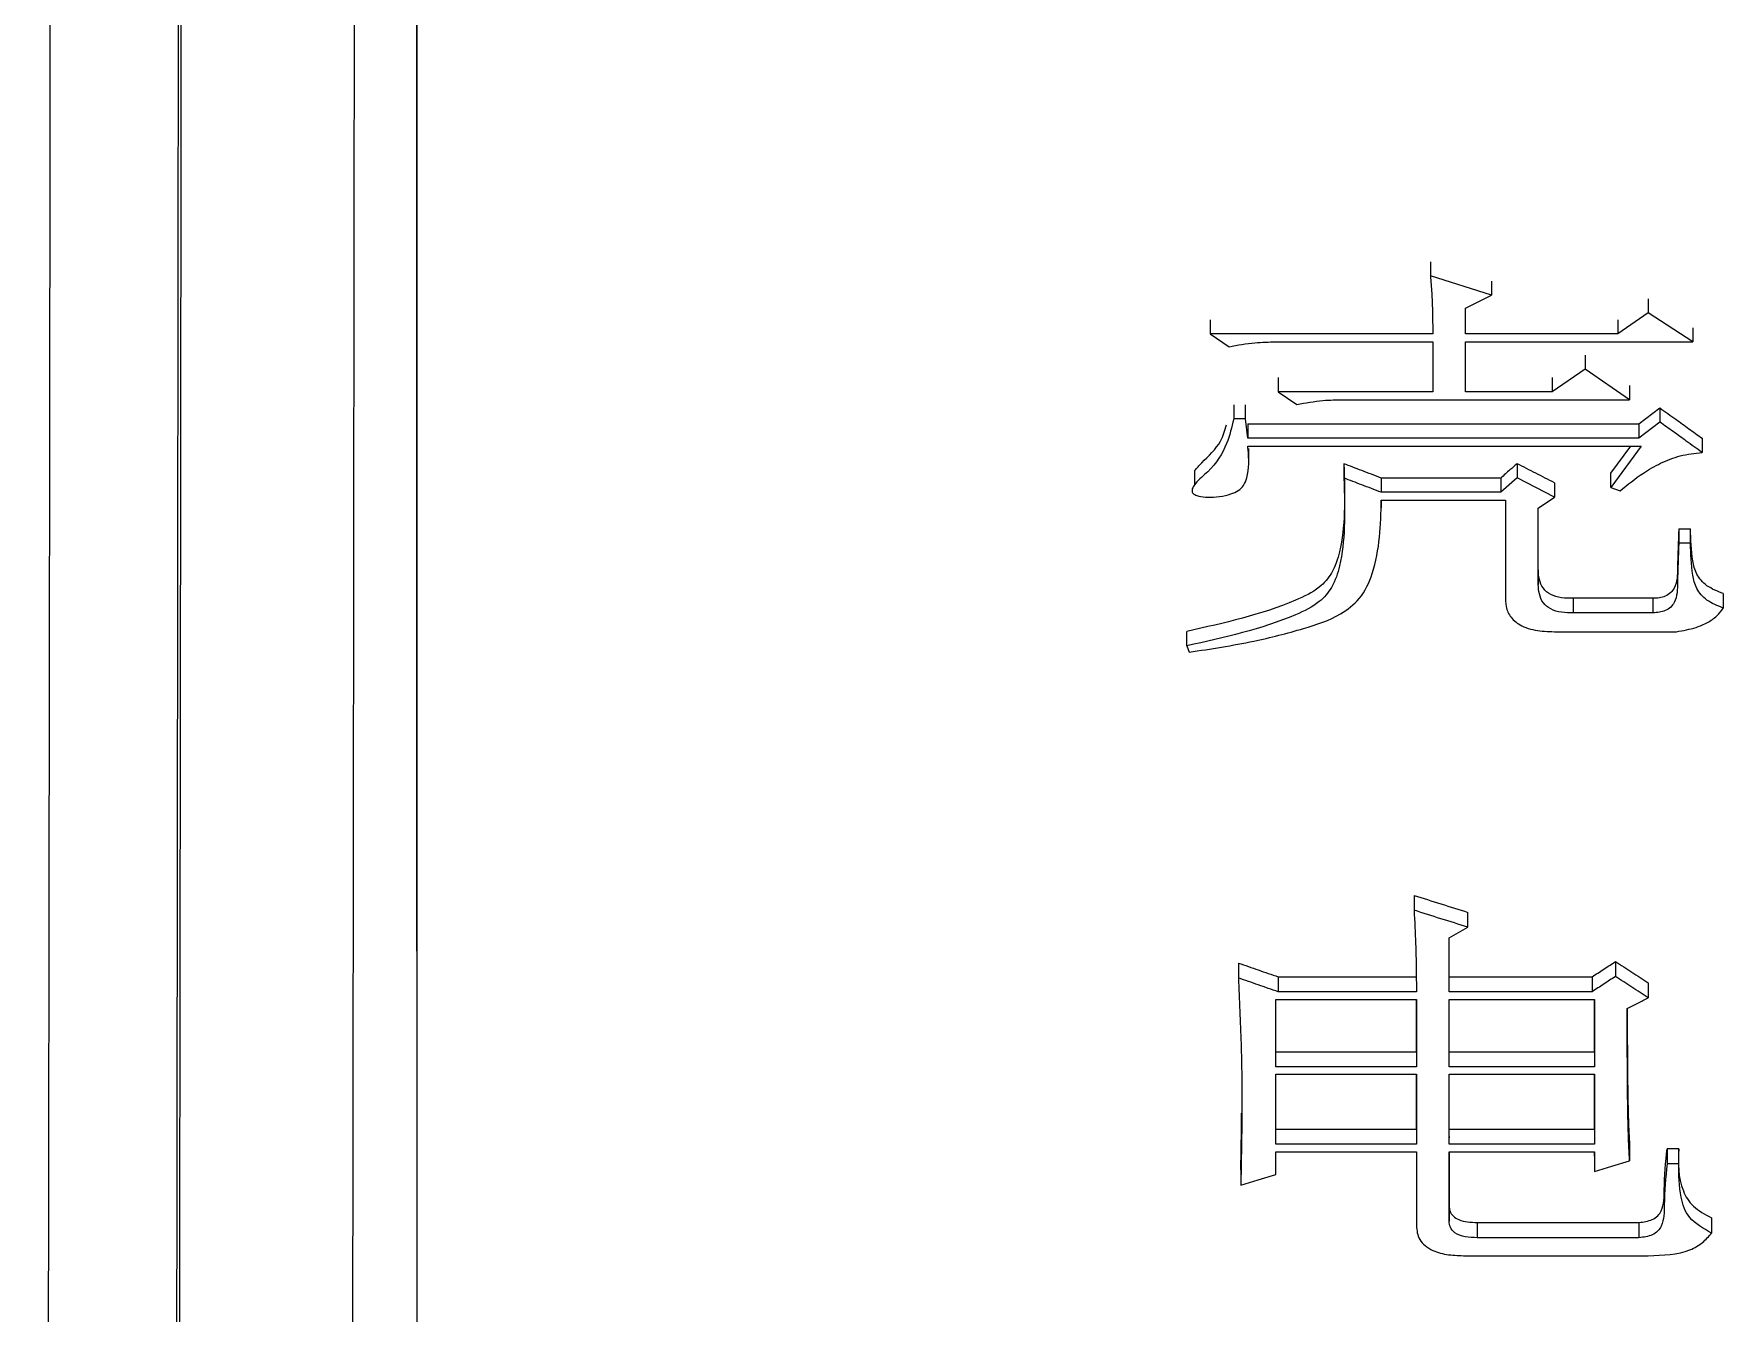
# Model space of a CAD drawing. Header units: millimetres. Extents: x 2126 to 3741, y 477 to 1658.
# Drawn here: x 2347.47 to 2355.27, y 835.02 to 840.93 of the extents above; entities that cross this region are included whole.
import ezdxf

# ---------------------------------------------------------------- set-up
doc = ezdxf.new("R2010")
doc.units = ezdxf.units.MM

msp = doc.modelspace()

# ---------------------------------------------------------------- linework, layer by layer
at = {"color": 7, "linetype": 'Continuous', "lineweight": 25}
for p, q in [((2353.9194, 839.8783), (2353.9194, 839.8136)), ((2354.2007, 839.7242), (2353.9194, 839.8136)), ((2354.2007, 839.7889), (2354.2007, 839.7242)), ((2354.0817, 839.6646), (2354.2007, 839.7242)), ((2354.9254, 839.7071), (2354.9254, 839.6422)), ((2354.0817, 839.5455), (2354.0817, 839.6646)), ((2354.9254, 839.6422), (2354.7848, 839.5455)), ((2354.7848, 839.6105), (2354.7848, 839.5455)), ((2355.1309, 839.5084), (2354.9254, 839.6422)), ((2352.9026, 839.5455), (2352.9891, 839.4861)), ((2353.9302, 839.5455), (2352.9026, 839.5455)), ((2354.7848, 839.5455), (2354.0817, 839.5455)), ((2355.1309, 839.5734), (2355.1309, 839.5084)), ((2353.2055, 839.5084), (2353.9302, 839.5084)), ((2353.9302, 839.5084), (2353.9302, 839.2785)), ((2354.0817, 839.5084), (2355.1309, 839.5084)), ((2354.0817, 839.2785), (2354.0817, 839.5084)), ((2354.6333, 839.4474), (2354.6333, 839.3822)), ((2354.6333, 839.3822), (2354.4819, 839.2785)), ((2354.8389, 839.2414), (2354.6333, 839.3822)), ((2353.2163, 839.2785), (2353.3028, 839.2192)), ((2353.9302, 839.2785), (2353.2163, 839.2785)), ((2353.9302, 839.3439), (2353.9302, 839.2785)), ((2354.4819, 839.2785), (2354.0817, 839.2785)), ((2354.4819, 839.3439), (2354.4819, 839.2785)), ((2354.8389, 839.3069), (2354.8389, 839.2414)), ((2353.0108, 839.2183), (2353.0108, 839.1527)), ((2353.0648, 839.1527), (2353.0648, 839.2183)), ((2353.5192, 839.2414), (2354.8389, 839.2414)), ((2354.8822, 839.1298), (2354.9795, 839.2035)), ((2354.9795, 839.2035), (2354.9795, 839.1379)), ((2353.0648, 839.1527), (2353.0108, 839.1527)), ((2353.0757, 839.0641), (2353.0648, 839.1527)), ((2353.0757, 839.1298), (2353.0757, 839.0641)), ((2353.0757, 839.1298), (2354.8822, 839.1298)), ((2354.9795, 839.1379), (2354.8822, 839.0641)), ((2354.8822, 839.1298), (2354.8822, 839.0641)), ((2354.8822, 839.0641), (2353.0757, 839.0641)), ((2355.1742, 839.0635), (2355.1742, 838.9977)), ((2353.0756, 839.0272), (2354.893, 839.0272)), ((2353.0803, 838.9492), (2353.0803, 839.0155)), ((2354.893, 839.0272), (2354.7523, 838.8357)), ((2354.7523, 838.9017), (2354.8446, 839.0272)), ((2352.8289, 838.913), (2352.8289, 838.8466)), ((2353.5192, 838.9458), (2353.5192, 838.8798)), ((2354.3197, 838.9458), (2354.3197, 838.8798)), ((2354.7523, 838.8357), (2354.7523, 838.9017)), ((2353.6922, 838.8797), (2353.6922, 838.8136)), ((2354.2439, 838.8797), (2353.6922, 838.8797)), ((2354.2439, 838.8136), (2353.6922, 838.8136)), ((2354.3197, 838.8798), (2354.2439, 838.8136)), ((2354.2439, 838.8797), (2354.2439, 838.8136)), ((2354.4927, 838.7916), (2354.3197, 838.8798)), ((2354.4927, 838.8576), (2354.4927, 838.7916)), ((2354.7523, 838.8357), (2354.7956, 838.821)), ((2353.6922, 838.7769), (2354.2656, 838.7769)), ((2353.6928, 838.7426), (2353.6928, 838.7769)), ((2354.2656, 838.7769), (2354.2656, 838.3375)), ((2354.2656, 838.7769), (2354.2656, 838.4041)), ((2354.417, 838.7401), (2354.4927, 838.7916)), ((2354.417, 838.3886), (2354.417, 838.7401)), ((2355.066, 838.6451), (2355.066, 838.5788)), ((2355.066, 838.6451), (2355.1201, 838.6451)), ((2355.1201, 838.5788), (2355.066, 838.5788)), ((2355.1201, 838.5788), (2355.1201, 838.6451)), ((2354.417, 838.4552), (2354.417, 838.3886)), ((2354.2656, 838.4041), (2354.2656, 838.3375)), ((2355.2716, 838.3458), (2355.2716, 838.2791)), ((2354.5793, 838.324), (2354.5793, 838.2572)), ((2354.9471, 838.324), (2354.5793, 838.324)), ((2354.9471, 838.324), (2354.9471, 838.2572)), ((2354.9471, 838.2572), (2354.5793, 838.2572)), ((2354.5144, 838.1698), (2355.0552, 838.1698)), ((2352.7944, 838.1043), (2352.8052, 838.0753)), ((2353.8437, 836.9517), (2353.8437, 836.8831)), ((2354.0925, 836.8048), (2354.0925, 836.8734)), ((2354.006, 836.5065), (2354.006, 836.755)), ((2353.0324, 836.6392), (2353.0324, 836.5703)), ((2354.774, 836.6463), (2354.774, 836.5774)), ((2353.2163, 836.5755), (2353.2163, 836.5065)), ((2353.2163, 836.5755), (2353.8545, 836.5755)), ((2354.006, 836.5755), (2354.6658, 836.5755)), ((2354.6658, 836.5755), (2354.6658, 836.5065)), ((2353.2055, 836.4711), (2353.8545, 836.4711)), ((2353.2055, 836.1605), (2353.2055, 836.4711)), ((2353.8545, 836.5065), (2353.2163, 836.5065)), ((2353.8545, 836.4711), (2353.8545, 836.1605)), ((2353.8545, 836.2299), (2353.8545, 836.4711)), ((2354.6658, 836.5065), (2354.006, 836.5065)), ((2354.006, 836.4711), (2354.6766, 836.4711)), ((2354.006, 836.1605), (2354.006, 836.4711)), ((2354.6766, 836.4711), (2354.6766, 836.1605)), ((2354.6766, 836.2299), (2354.6766, 836.4711)), ((2354.9254, 836.5473), (2354.9254, 836.4782)), ((2353.2055, 836.2299), (2353.8545, 836.2299)), ((2353.8545, 836.1605), (2353.2055, 836.1605)), ((2353.8545, 836.2299), (2353.8545, 836.1605)), ((2354.006, 836.2299), (2354.6766, 836.2299)), ((2354.6766, 836.1605), (2354.006, 836.1605)), ((2354.6766, 836.2299), (2354.6766, 836.1605)), ((2353.2055, 836.1253), (2353.8545, 836.1253)), ((2353.2055, 835.8025), (2353.2055, 836.1253)), ((2353.8545, 836.1253), (2353.8545, 835.8025)), ((2353.8545, 835.8724), (2353.8545, 836.1253)), ((2354.006, 836.1253), (2354.6766, 836.1253)), ((2354.006, 835.8025), (2354.006, 836.1253)), ((2354.6766, 836.1253), (2354.6766, 835.8025)), ((2354.6766, 835.8724), (2354.6766, 836.1253)), ((2353.2055, 835.8724), (2353.8545, 835.8724)), ((2353.8545, 835.8724), (2353.8545, 835.8025)), ((2354.006, 835.8724), (2354.6766, 835.8724)), ((2354.6766, 835.8724), (2354.6766, 835.8025)), ((2353.8545, 835.8025), (2353.2055, 835.8025)), ((2353.2055, 835.7675), (2353.8545, 835.7675)), ((2353.2055, 835.6627), (2353.2055, 835.7675)), ((2353.8545, 835.7675), (2353.8545, 835.4259)), ((2354.006, 835.8375), (2354.006, 835.8324)), ((2354.6766, 835.8025), (2354.006, 835.8025)), ((2354.006, 835.7675), (2354.6766, 835.7675)), ((2354.006, 835.4468), (2354.006, 835.7675)), ((2354.006, 835.7675), (2354.006, 835.5172)), ((2354.6766, 835.7675), (2354.6766, 835.6767)), ((2354.6766, 835.7468), (2354.6766, 835.7675)), ((2354.8389, 835.7956), (2354.8389, 835.7256)), ((2355.012, 835.7817), (2355.012, 835.7116)), ((2355.0661, 835.7817), (2355.012, 835.7817)), ((2355.0661, 835.7116), (2355.0661, 835.7817)), ((2354.6766, 835.7468), (2354.6766, 835.6767)), ((2355.0661, 835.7116), (2355.012, 835.7116)), ((2353.0432, 835.6841), (2353.0432, 835.6139)), ((2354.006, 835.5172), (2354.006, 835.4468)), ((2355.2175, 835.4617), (2355.2175, 835.3912)), ((2354.1358, 835.4409), (2354.1358, 835.3704)), ((2354.1358, 835.4409), (2354.8824, 835.4409)), ((2354.8824, 835.4409), (2354.8824, 835.3704)), ((2354.8824, 835.3704), (2354.1358, 835.3704)), ((2354.0817, 835.2871), (2354.9254, 835.2871))]:
    msp.add_line(p, q, dxfattribs=at)
at = {"color": 7, "linetype": 'Continuous', "lineweight": 25, "flags": 128}
for points in [[(2352.9026, 839.6105), (2352.9026, 839.5943), (2352.9026, 839.5781), (2352.9026, 839.5455)], [(2353.2163, 839.3439), (2353.2163, 839.3275), (2353.2163, 839.3112), (2353.2163, 839.2785)], [(2352.7944, 838.1043), (2352.7944, 838.1319), (2352.7944, 838.1516), (2352.7944, 838.1713)], [(2354.6766, 835.6767), (2354.7578, 835.7011), (2354.8389, 835.7256)], [(2353.0432, 835.6139), (2353.1244, 835.6383), (2353.2055, 835.6627)]]:
    msp.add_lwpolyline(points, dxfattribs=at)
at = {"color": 7, "linetype": 'Continuous', "lineweight": 25}
for points, knots in [([(2347.566, 903.2699), (2347.5668, 900.2452), (2347.5685, 894.2087), (2347.5688, 885.0556), (2347.5675, 876.0137), (2347.5645, 867.1863), (2347.5599, 858.6941), (2347.5547, 851.8497), (2347.5496, 846.3926), (2347.5449, 842.0398), (2347.5394, 837.5819), (2347.5328, 833.1033), (2347.5256, 828.9695), (2347.5179, 825.229), (2347.5097, 821.9108), (2347.5007, 818.8755), (2347.4908, 816.2233), (2347.4801, 813.9884), (2347.4725, 813.0105), (2347.4687, 812.5113)], [0, 0, 0, 0, 0.074691, 0.149062, 0.223115, 0.296848, 0.370262, 0.443356, 0.483243, 0.526636, 0.573536, 0.623941, 0.677851, 0.725458, 0.775499, 0.827974, 0.882883, 0.940225, 1, 1, 1, 1]), ([(2348.0737, 813.2543), (2348.0782, 813.9792), (2348.0874, 815.4289), (2348.1003, 819.2192), (2348.1123, 824.1173), (2348.1233, 830.158), (2348.133, 837.2059), (2348.1413, 845.1488), (2348.148, 853.8486), (2348.1531, 863.1554), (2348.1559, 871.5973), (2348.1572, 878.8774), (2348.1574, 882.881), (2348.1575, 884.8828)], [0, 0, 0, 0, 0.0981345, 0.196269, 0.2944034, 0.3925379, 0.4906723, 0.5888066, 0.686941, 0.7850753, 0.8832097, 0.9416048, 1, 1, 1, 1]), ([(2348.0876, 813.7911), (2348.0909, 814.2908), (2348.0974, 815.2767), (2348.1067, 817.5572), (2348.1154, 820.318), (2348.1234, 823.5464), (2348.1307, 827.157), (2348.1384, 831.703), (2348.1461, 837.3062), (2348.1533, 844.0249), (2348.1591, 850.9275), (2348.1636, 857.857), (2348.1668, 864.681), (2348.1691, 871.2911), (2348.1704, 877.6009), (2348.1708, 882.1053), (2348.1709, 884.488), (2348.1709, 884.8828)], [0, 0, 0, 0, 0.07139, 0.140843, 0.208359, 0.273937, 0.337578, 0.399281, 0.488173, 0.572709, 0.652888, 0.72871, 0.800173, 0.867277, 0.930021, 0.988406, 1, 1, 1, 1]), ([(2348.969, 884.8828), (2348.9689, 883.6105), (2348.9688, 881.2841), (2348.9684, 877.9206), (2348.9679, 874.7875), (2348.9672, 871.6713), (2348.9662, 868.5776), (2348.9651, 865.5121), (2348.9638, 862.4806), (2348.9617, 858.2266), (2348.9584, 852.6862), (2348.9532, 845.9423), (2348.9465, 839.2147), (2348.9391, 833.4937), (2348.9315, 828.7732), (2348.9241, 824.9705), (2348.9159, 821.5364), (2348.9068, 818.578), (2348.8971, 816.1245), (2348.8903, 815.079), (2348.8868, 814.5471)], [0, 0, 0, 0, 0.037781, 0.069081, 0.100468, 0.131943, 0.163506, 0.195157, 0.226895, 0.258722, 0.330934, 0.408983, 0.49287, 0.582593, 0.645672, 0.711347, 0.779618, 0.850484, 0.923944, 1, 1, 1, 1]), ([(2349.2374, 836.694), (2349.2374, 837.4312), (2349.2374, 839.0852), (2349.2373, 842.9349), (2349.2373, 847.1746), (2349.2373, 852.7753), (2349.2372, 858.6271), (2349.2371, 864.7585), (2349.2371, 871.1539), (2349.237, 875.1477), (2349.237, 877.852)], [0, 0, 0, 0, 0.0675233, 0.1515081, 0.3196482, 0.4036328, 0.5717715, 0.7399066, 0.8238912, 1, 1, 1, 1]), ([(2349.237, 877.7438), (2349.237, 877.0974), (2349.2371, 873.8621), (2349.2371, 868.1101), (2349.2372, 861.9106), (2349.2372, 855.9011), (2349.2373, 851.2617), (2349.2373, 845.7245), (2349.2373, 841.5161), (2349.2374, 836.5816), (2349.2374, 831.9839), (2349.2375, 827.8888), (2349.2375, 824.2072), (2349.2376, 821.5987), (2349.2376, 818.7886), (2349.2377, 816.9183), (2349.2378, 814.8901), (2349.2379, 814.1338), (2349.2379, 813.6051)], [0, 0, 0, 0, 0.020124, 0.100733, 0.181328, 0.221587, 0.302184, 0.342442, 0.423039, 0.463298, 0.543894, 0.624491, 0.664749, 0.745346, 0.785604, 0.8662, 0.906458, 1, 1, 1, 1]), ([(2353.9194, 839.8136), (2353.9215, 839.7872), (2353.9258, 839.7342), (2353.9293, 839.6448), (2353.9299, 839.5819), (2353.9302, 839.5455)], [0, 0, 0, 0, 0.296184, 0.592391, 1, 1, 1, 1]), ([(2352.9891, 839.4861), (2353.0289, 839.4935), (2353.1, 839.5067), (2353.1732, 839.5079), (2353.2055, 839.5084)], [0, 0, 0, 0, 0.558835, 1, 1, 1, 1]), ([(2353.3028, 839.2192), (2353.3426, 839.2266), (2353.4137, 839.2398), (2353.4869, 839.2409), (2353.5192, 839.2414)], [0, 0, 0, 0, 0.558835, 1, 1, 1, 1]), ([(2354.9795, 839.2035), (2355.0039, 839.186), (2355.0485, 839.1539), (2355.1134, 839.1072), (2355.154, 839.0781), (2355.1742, 839.0635)], [0, 0, 0, 0, 0.375264, 0.687632, 1, 1, 1, 1]), ([(2353.0108, 839.1527), (2353.0017, 839.1145), (2352.9813, 839.0283), (2352.9172, 838.9256), (2352.8433, 838.8684), (2352.8225, 838.8381), (2352.8179, 838.8245), (2352.8182, 838.8156), (2352.8233, 838.808), (2352.8334, 838.8012), (2352.8559, 838.7936), (2352.913, 838.7885), (2352.9779, 838.7969), (2353.0331, 838.8207), (2353.06, 838.8466), (2353.0835, 838.9109), (2353.0809, 838.973), (2353.0761, 839.022), (2353.0756, 839.0272)], [0, 0, 0, 0, 0.15285, 0.344769, 0.435474, 0.46535, 0.478091, 0.490977, 0.499588, 0.510792, 0.530819, 0.571645, 0.680117, 0.719203, 0.758288, 0.806192, 0.979592, 1, 1, 1, 1]), ([(2352.83, 838.9125), (2352.8407, 838.9248), (2352.8805, 838.9703), (2352.9524, 839.0336), (2352.9701, 839.0993), (2352.9771, 839.1253)], [0, 0, 0, 0, 0.182681, 0.676347, 1, 1, 1, 1]), ([(2355.1742, 838.9977), (2355.1499, 839.0152), (2355.1053, 839.0473), (2355.0404, 839.0941), (2354.9998, 839.1233), (2354.9795, 839.1379)], [0, 0, 0, 0, 0.375031, 0.687515, 1, 1, 1, 1]), ([(2354.7956, 838.821), (2354.8301, 838.8491), (2354.8873, 838.8956), (2354.9813, 838.9494), (2355.0722, 838.9859), (2355.1401, 838.9937), (2355.1742, 838.9977)], [0, 0, 0, 0, 0.3332308, 0.5520954, 0.7744581, 1, 1, 1, 1]), ([(2353.5192, 838.9458), (2353.5218, 838.8697), (2353.5265, 838.7334), (2353.5097, 838.5637), (2353.4724, 838.4462), (2353.4042, 838.3647), (2353.1825, 838.2578), (2352.9666, 838.2097), (2352.7944, 838.1713)], [0, 0, 0, 0, 0.208347, 0.373093, 0.466942, 0.53827, 0.631812, 1, 1, 1, 1]), ([(2353.6922, 838.8797), (2353.6772, 838.8854), (2353.6472, 838.8968), (2353.5895, 838.9189), (2353.5468, 838.9352), (2353.5192, 838.9458)], [0, 0, 0, 0, 0.260074, 0.520148, 1, 1, 1, 1]), ([(2354.3197, 838.9458), (2354.3087, 838.9362), (2354.2906, 838.9204), (2354.2653, 838.8983), (2354.2511, 838.8859), (2354.2439, 838.8797)], [0, 0, 0, 0, 0.434981, 0.71749, 1, 1, 1, 1]), ([(2354.4927, 838.8576), (2354.4639, 838.8723), (2354.4062, 838.9017), (2354.3485, 838.9311), (2354.3197, 838.9458)], [0, 0, 0, 0, 0.5, 1, 1, 1, 1]), ([(2353.5192, 838.8798), (2353.5218, 838.8037), (2353.5265, 838.6678), (2353.5097, 838.498), (2353.4728, 838.3802), (2353.4045, 838.2982), (2353.1828, 838.1909), (2352.9668, 838.1428), (2352.7944, 838.1043)], [0, 0, 0, 0, 0.208188, 0.372019, 0.466812, 0.538301, 0.631663, 1, 1, 1, 1]), ([(2353.6922, 838.8136), (2353.6772, 838.8194), (2353.6472, 838.8308), (2353.5896, 838.8529), (2353.5469, 838.8692), (2353.5192, 838.8798)], [0, 0, 0, 0, 0.2600044, 0.5200088, 1, 1, 1, 1]), ([(2352.8052, 838.0753), (2352.9052, 838.0905), (2353.0846, 838.118), (2353.3179, 838.1778), (2353.4927, 838.2351), (2353.6055, 838.3268), (2353.6855, 838.507), (2353.6894, 838.6628), (2353.6922, 838.7769)], [0, 0, 0, 0, 0.205, 0.367779, 0.497733, 0.583522, 0.695132, 1, 1, 1, 1]), ([(2355.066, 838.6451), (2355.0638, 838.5853), (2355.0604, 838.4945), (2355.0603, 838.392), (2355.0304, 838.3493), (2355.0063, 838.3333), (2354.9768, 838.3251), (2354.957, 838.3244), (2354.9471, 838.324)], [0, 0, 0, 0, 0.491899, 0.747199, 0.81233, 0.879619, 0.939283, 1, 1, 1, 1]), ([(2355.066, 838.5788), (2355.0638, 838.5189), (2355.0604, 838.4279), (2355.0603, 838.3253), (2355.0304, 838.2826), (2355.0063, 838.2665), (2354.9769, 838.2584), (2354.957, 838.2576), (2354.9471, 838.2572)], [0, 0, 0, 0, 0.492006, 0.747357, 0.812482, 0.879737, 0.939347, 1, 1, 1, 1]), ([(2355.2716, 838.3458), (2355.2449, 838.3565), (2355.1927, 838.3773), (2355.1441, 838.4344), (2355.1245, 838.5254), (2355.1219, 838.5958), (2355.1201, 838.6451)], [0, 0, 0, 0, 0.195785, 0.383105, 0.567257, 1, 1, 1, 1]), ([(2355.2716, 838.2791), (2355.2449, 838.2898), (2355.1927, 838.3107), (2355.1441, 838.3678), (2355.1245, 838.4589), (2355.1219, 838.5294), (2355.1201, 838.5788)], [0, 0, 0, 0, 0.1956589, 0.3829548, 0.5671446, 1, 1, 1, 1]), ([(2354.5793, 838.324), (2354.5609, 838.3239), (2354.5246, 838.3236), (2354.4732, 838.3387), (2354.4229, 838.382), (2354.4194, 838.4252), (2354.417, 838.4552)], [0, 0, 0, 0, 0.198278, 0.392536, 0.578687, 1, 1, 1, 1]), ([(2354.5793, 838.2572), (2354.5609, 838.2571), (2354.5246, 838.2568), (2354.4732, 838.2719), (2354.4229, 838.3153), (2354.4194, 838.3586), (2354.417, 838.3886)], [0, 0, 0, 0, 0.19814, 0.3923, 0.578456, 1, 1, 1, 1]), ([(2354.2656, 838.3375), (2354.2656, 838.3202), (2354.2655, 838.2854), (2354.2875, 838.234), (2354.3422, 838.1907), (2354.4244, 838.1701), (2354.4842, 838.1699), (2354.5144, 838.1698)], [0, 0, 0, 0, 0.177785, 0.356958, 0.541697, 0.768829, 1, 1, 1, 1]), ([(2355.0552, 838.1698), (2355.0863, 838.1752), (2355.137, 838.184), (2355.1995, 838.2107), (2355.2438, 838.2408), (2355.2624, 838.2664), (2355.2716, 838.2791)], [0, 0, 0, 0, 0.349141, 0.571236, 0.788179, 1, 1, 1, 1]), ([(2353.8437, 836.9517), (2353.8852, 836.9386), (2353.9681, 836.9125), (2354.051, 836.8865), (2354.0925, 836.8734)], [0, 0, 0, 0, 0.5, 1, 1, 1, 1]), ([(2353.8437, 836.8831), (2353.8465, 836.8315), (2353.8513, 836.7428), (2353.8538, 836.6173), (2353.8543, 836.5434), (2353.8545, 836.5065)], [0, 0, 0, 0, 0.41049, 0.705225, 1, 1, 1, 1]), ([(2354.0925, 836.8048), (2354.051, 836.8178), (2353.9681, 836.8439), (2353.8852, 836.8701), (2353.8437, 836.8831)], [0, 0, 0, 0, 0.499999, 1, 1, 1, 1]), ([(2354.006, 836.755), (2354.0204, 836.7633), (2354.0492, 836.7799), (2354.0781, 836.7965), (2354.0925, 836.8048)], [0, 0, 0, 0, 0.500001, 1, 1, 1, 1]), ([(2353.0324, 836.6392), (2353.0631, 836.6286), (2353.1244, 836.6074), (2353.1857, 836.5862), (2353.2163, 836.5755)], [0, 0, 0, 0, 0.5, 1, 1, 1, 1]), ([(2354.6658, 836.5755), (2354.6839, 836.5873), (2354.7199, 836.6109), (2354.756, 836.6345), (2354.774, 836.6463)], [0, 0, 0, 0, 0.5, 1, 1, 1, 1]), ([(2354.774, 836.6463), (2354.7992, 836.6298), (2354.8497, 836.5968), (2354.9002, 836.5638), (2354.9254, 836.5473)], [0, 0, 0, 0, 0.499999, 1, 1, 1, 1]), ([(2353.0324, 836.5703), (2353.0347, 836.5197), (2353.0414, 836.3677), (2353.0494, 836.1323), (2353.0485, 835.8641), (2353.045, 835.6973), (2353.0432, 835.6139)], [0, 0, 0, 0, 0.157705, 0.473128, 0.736533, 1, 1, 1, 1]), ([(2353.2163, 836.5065), (2353.1857, 836.5171), (2353.1244, 836.5384), (2353.0631, 836.5597), (2353.0324, 836.5703)], [0, 0, 0, 0, 0.5, 1, 1, 1, 1]), ([(2354.774, 836.5774), (2354.756, 836.5656), (2354.7199, 836.5419), (2354.6839, 836.5183), (2354.6658, 836.5065)], [0, 0, 0, 0, 0.499999, 1, 1, 1, 1]), ([(2354.9254, 836.4782), (2354.9002, 836.4947), (2354.8497, 836.5278), (2354.7992, 836.5608), (2354.774, 836.5774)], [0, 0, 0, 0, 0.499999, 1, 1, 1, 1]), ([(2354.8281, 836.4286), (2354.8443, 836.4369), (2354.8768, 836.4534), (2354.9092, 836.4699), (2354.9254, 836.4782)], [0, 0, 0, 0, 0.5, 1, 1, 1, 1]), ([(2354.8389, 835.7256), (2354.8369, 835.7661), (2354.8347, 835.8117), (2354.8327, 835.8778), (2354.8314, 835.9438), (2354.8298, 836.0253), (2354.8294, 836.1069), (2354.829, 836.1579), (2354.8288, 836.1937), (2354.8287, 836.2141), (2354.8286, 836.2269), (2354.8286, 836.2372), (2354.8286, 836.2474), (2354.8285, 836.2576), (2354.8285, 836.2704), (2354.8284, 836.2806), (2354.8284, 836.2934), (2354.8284, 836.3037), (2354.8283, 836.3165), (2354.8283, 836.3267), (2354.8283, 836.337), (2354.8283, 836.3472), (2354.8282, 836.3575), (2354.8282, 836.3703), (2354.8282, 836.3792), (2354.8282, 836.3882), (2354.8282, 836.3933), (2354.8281, 836.3998), (2354.8281, 836.4049), (2354.8281, 836.41), (2354.8281, 836.415), (2354.8281, 836.4213), (2354.8281, 836.4262), (2354.8281, 836.4286)], [0, 0, 0, 0, 0.174064, 0.195822, 0.282854, 0.456917, 0.543949, 0.63098, 0.674496, 0.696254, 0.718011, 0.72889, 0.739769, 0.761527, 0.772406, 0.794164, 0.805043, 0.826801, 0.83768, 0.859437, 0.870316, 0.881195, 0.902953, 0.913832, 0.93559, 0.941029, 0.951908, 0.957348, 0.968227, 0.973666, 0.979105, 0.989553, 1, 1, 1, 1]), ([(2354.8283, 836.4288), (2354.8284, 836.3698), (2354.8286, 836.2698), (2354.8295, 836.1499), (2354.8301, 836.0786), (2354.8308, 836.0429), (2354.8313, 836.0175), (2354.8324, 835.9615), (2354.8344, 835.8858), (2354.8377, 835.8205), (2354.8389, 835.7956)], [0, 0, 0, 0, 0.277882, 0.471087, 0.56769, 0.615991, 0.640142, 0.688443, 0.881653, 1, 1, 1, 1]), ([(2353.0432, 835.6841), (2353.0444, 835.734), (2353.0464, 835.821), (2353.0469, 835.9086), (2353.047, 835.9461)], [0, 0, 0, 0, 0.57267, 1, 1, 1, 1]), ([(2354.8824, 835.4409), (2354.9041, 835.4437), (2354.938, 835.448), (2354.9715, 835.4713), (2355.0001, 835.5172), (2354.9971, 835.6237), (2355.0061, 835.719), (2355.012, 835.7817)], [0, 0, 0, 0, 0.119281, 0.186046, 0.251055, 0.506993, 1, 1, 1, 1]), ([(2355.0661, 835.7817), (2355.0639, 835.7156), (2355.0609, 835.6234), (2355.1276, 835.5111), (2355.1872, 835.4784), (2355.2175, 835.4617)], [0, 0, 0, 0, 0.552607, 0.772172, 1, 1, 1, 1]), ([(2355.012, 835.7116), (2355.0061, 835.6488), (2354.9971, 835.5534), (2355.0001, 835.4467), (2354.9715, 835.4008), (2354.938, 835.3775), (2354.9041, 835.3732), (2354.8824, 835.3704)], [0, 0, 0, 0, 0.493108, 0.749094, 0.814101, 0.880835, 1, 1, 1, 1]), ([(2355.2175, 835.3912), (2355.1794, 835.4132), (2355.1046, 835.4565), (2355.0676, 835.5769), (2355.0666, 835.6605), (2355.0661, 835.7116)], [0, 0, 0, 0, 0.287877, 0.565058, 1, 1, 1, 1]), ([(2354.006, 835.5172), (2354.0065, 835.5091), (2354.0076, 835.4928), (2354.0223, 835.4697), (2354.0629, 835.4441), (2354.1055, 835.4422), (2354.1358, 835.4409)], [0, 0, 0, 0, 0.177833, 0.357864, 0.544114, 1, 1, 1, 1]), ([(2353.8545, 835.4259), (2353.8566, 835.404), (2353.8607, 835.3596), (2353.9223, 835.3089), (2354.0031, 835.2894), (2354.0554, 835.2879), (2354.0817, 835.2871)], [0, 0, 0, 0, 0.266734, 0.54095, 0.768753, 1, 1, 1, 1]), ([(2354.1358, 835.3704), (2354.117, 835.371), (2354.08, 835.3722), (2354.0321, 835.3888), (2354.0082, 835.4179), (2354.0067, 835.4372), (2354.006, 835.4468)], [0, 0, 0, 0, 0.293264, 0.577264, 0.790624, 1, 1, 1, 1]), ([(2354.9254, 835.2871), (2354.9936, 835.2895), (2355.0877, 835.2927), (2355.1787, 835.3466), (2355.2047, 835.3765), (2355.2175, 835.3912)], [0, 0, 0, 0, 0.5701603, 0.7877126, 1, 1, 1, 1])]:
    msp.add_open_spline(points, degree=3, knots=knots, dxfattribs=at)

doc.saveas('drawing.dxf')
